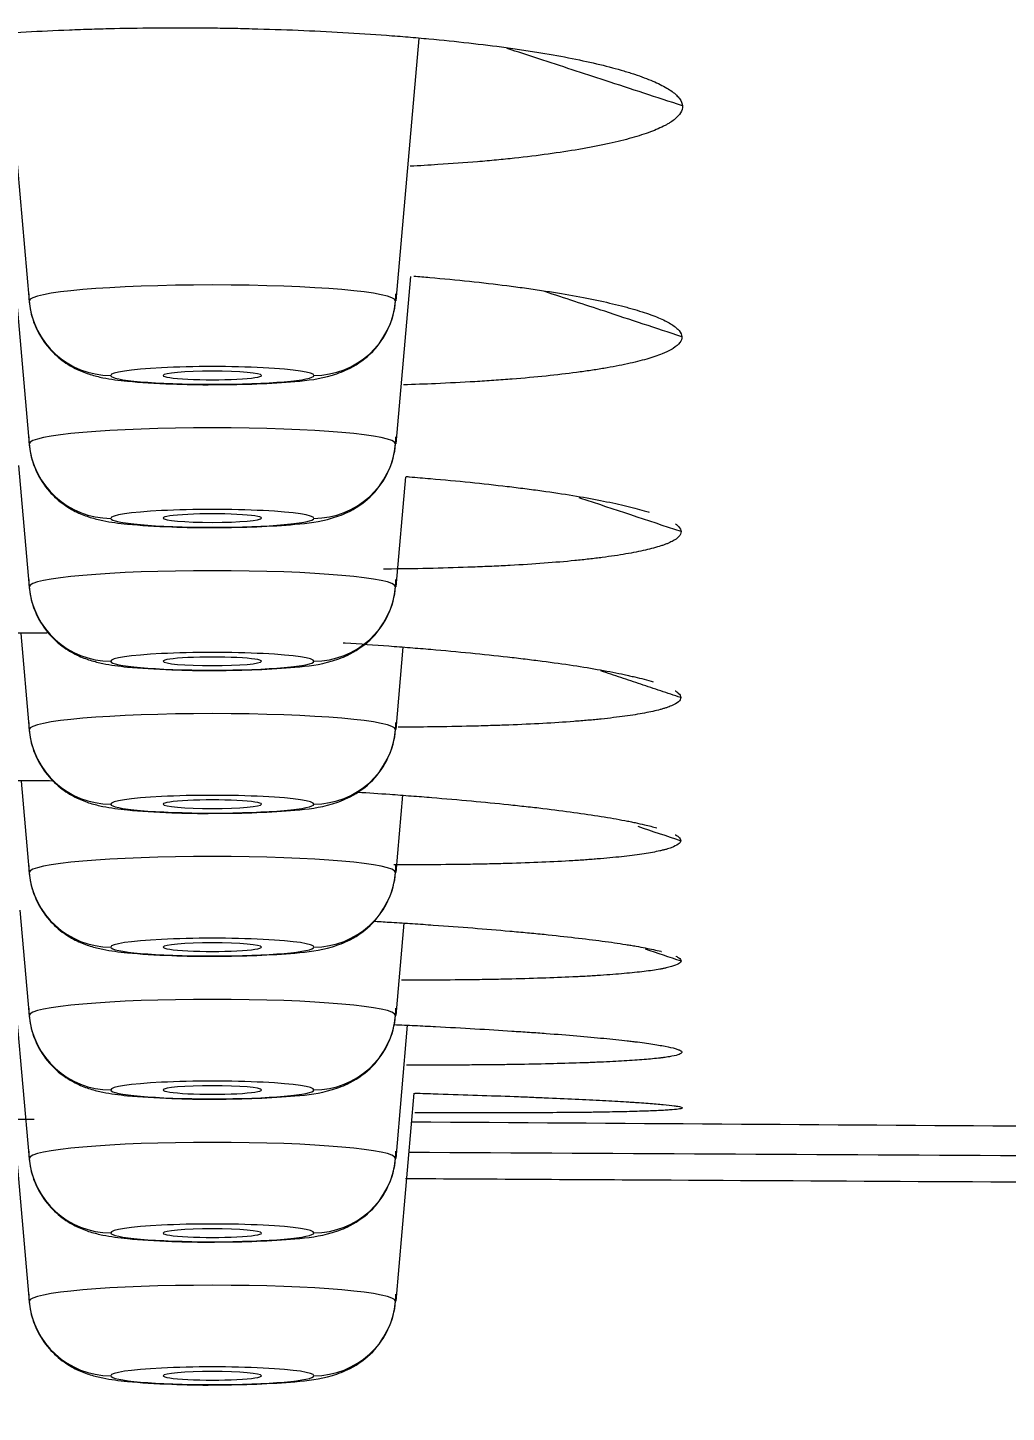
# Model space of a CAD drawing. Header units: millimetres. Extents: x 2433 to 4809, y -10272 to -6912.
# Drawn here: x 3121.75 to 3133.69, y -8017.55 to -8000.66 of the extents above; entities that cross this region are included whole.
import ezdxf

# ---------------------------------------------------------------- set-up
doc = ezdxf.new("R2010")
doc.units = ezdxf.units.MM
doc.layers.add('DIM', color=3, linetype='Continuous', lineweight=13)
doc.styles.add('ARIAL', font='arial.ttf')
doc.dimstyles.get("Standard").update_dxf_attribs({"dimtxt": 15, "dimasz": 15, "dimexe": 0.18, "dimexo": 0.0625, "dimgap": 4, "dimtad": 0, "dimtih": 1, "dimtoh": 1, "dimdec": 1, "dimdsep": 46, "dimtxsty": 'ARIAL', "dimcen": 0, "dimclrd": 3, "dimclre": 3, "dimclrt": 3, "dimadec": 0, "dimazin": 0, "dimtfac": 1, "dimtdec": 1, "dimtofl": 0, "dimtmove": 0, "dimatfit": 3, "dimfxl": 1, "dimtolj": 1, "dimtzin": 0, "dimarcsym": 0})

# ---------------------------------------------------------------- blocks, each defined once
blk = doc.blocks.new('*D42')
at = {"layer": 'Defpoints', "color": 0, "transparency": 16777216}
for p in [(3059.213, -8001.692), (3328.879, -8001.779), (3328.879, -8072.058)]:
    blk.add_point(p, dxfattribs=at)
at = {"layer": 'DIM', "color": 3, "lineweight": -2, "transparency": 16777216}
for p, q in [((3059.213, -8001.755), (3059.213, -8072.238)), ((3328.879, -8001.842), (3328.879, -8072.238)), ((3077.213, -8072.058), (3310.879, -8072.058)), ((3328.879, -8072.058), (3357.395, -8072.058))]:
    blk.add_line(p, q, dxfattribs=at)
at = {"layer": 'DIM', "color": 3, "transparency": 16777216}
for points in [[(3077.213, -8069.058), (3077.213, -8075.058), (3059.213, -8072.058)], [(3310.879, -8069.058), (3310.879, -8075.058), (3328.879, -8072.058)]]:
    blk.add_solid(points, dxfattribs=at)
at = {"layer": 'DIM', "color": 3, "transparency": 16777216, "insert": (3382.403, -8072.058), "char_height": 18, "attachment_point": 5, "style": 'ARIAL'}
blk.add_mtext('\\A1;270', dxfattribs=at)

msp = doc.modelspace()

# ---------------------------------------------------------------- linework, layer by layer
at = {"linetype": 'Continuous', "lineweight": 18}
for p, q in [((3121.477, -8000.743), (3121.763, -8003.998)), ((3126.517, -8000.798), (3126.236, -8003.998)), ((3121.575, -8003.604), (3121.763, -8005.741)), ((3126.415, -8003.701), (3126.236, -8005.741)), ((3121.633, -8006.004), (3121.763, -8007.484)), ((3126.354, -8006.142), (3126.236, -8007.484)), ((3121.66, -8008.053), (3121.763, -8009.227)), ((3126.324, -8008.221), (3126.236, -8009.227)), ((3121.665, -8009.855), (3121.763, -8010.97)), ((3126.318, -8010.028), (3126.236, -8010.97)), ((3121.65, -8011.43), (3121.763, -8012.713)), ((3126.335, -8011.588), (3126.236, -8012.713)), ((3121.61, -8012.717), (3121.763, -8014.457)), ((3126.378, -8012.833), (3126.236, -8014.457)), ((3121.534, -8013.587), (3121.763, -8016.2)), ((3126.459, -8013.662), (3126.236, -8016.2))]:
    msp.add_line(p, q, dxfattribs=at)
at = {"linetype": 'Continuous', "lineweight": 13}
for centre, major_axis, ratio, start_param, end_param in [((3123.999, -8003.998), (-2.236, 0), 0.087156, 3.141593, 6.283185), ((3122.759, -8003.911), (1, 0), 0.996195, 3.228859, 4.712389), ((3125.239, -8003.911), (-1, 0), 0.996195, 1.570796, 3.054326), ((3123.999, -8004.907), (1.24, 0), 0.087156, 0, 3.141593), ((3123.999, -8004.907), (1.24, 0), 0.087156, 3.141593, 6.283185), ((3123.999, -8005.741), (-2.236, 0), 0.087156, 3.141593, 6.283185), ((3122.759, -8005.654), (1, 0), 0.996195, 3.228859, 4.712389), ((3125.239, -8005.654), (-1, 0), 0.996195, 1.570796, 3.054326), ((3123.999, -8006.65), (1.24, 0), 0.087156, 0, 3.141593), ((3123.999, -8006.65), (1.24, 0), 0.087156, 3.141593, 6.283185), ((3123.999, -8007.484), (-2.236, 0), 0.087156, 3.141593, 6.283185), ((3122.759, -8007.397), (1, 0), 0.996195, 3.228859, 4.712389), ((3125.239, -8007.397), (-1, 0), 0.996195, 1.570796, 3.054326), ((3123.999, -8008.394), (1.24, 0), 0.087156, 0, 3.141593), ((3123.999, -8008.394), (1.24, 0), 0.087156, 3.141593, 6.283185), ((3123.999, -8009.227), (-2.236, 0), 0.087156, 3.141593, 6.283185), ((3122.759, -8009.14), (1, 0), 0.996195, 3.228859, 4.712389), ((3125.239, -8009.14), (-1, 0), 0.996195, 1.570796, 3.054326), ((3123.999, -8010.137), (1.24, 0), 0.087156, 0, 3.141593), ((3123.999, -8010.137), (1.24, 0), 0.087156, 3.141593, 6.283185), ((3123.999, -8010.97), (-2.236, 0), 0.087156, 3.141593, 6.283185), ((3122.759, -8010.884), (1, 0), 0.996195, 3.228859, 4.712389), ((3125.239, -8010.884), (-1, 0), 0.996195, 1.570796, 3.054326), ((3123.999, -8011.88), (1.24, 0), 0.087156, 0, 3.141593), ((3123.999, -8011.88), (1.24, 0), 0.087156, 3.141593, 6.283185), ((3123.999, -8012.713), (-2.236, 0), 0.087156, 3.141593, 6.283185), ((3122.759, -8012.627), (1, 0), 0.996195, 3.228859, 4.712389), ((3125.239, -8012.627), (-1, 0), 0.996195, 1.570796, 3.054326), ((3123.999, -8013.623), (1.24, 0), 0.087156, 0, 3.141593), ((3123.999, -8013.623), (1.24, 0), 0.087156, 3.141593, 6.283185), ((3123.999, -8014.457), (-2.236, 0), 0.087156, 3.141593, 6.283185), ((3123.999, -8015.366), (1.24, 0), 0.087156, 0, 3.141593), ((3123.999, -8015.366), (1.24, 0), 0.087156, 3.141593, 6.283185), ((3123.999, -8016.2), (-2.236, 0), 0.087156, 3.141593, 6.283185), ((3123.999, -8017.109), (1.24, 0), 0.087156, 0, 3.141593), ((3123.999, -8017.109), (1.24, 0), 0.087156, 3.141593, 6.283185)]:
    msp.add_ellipse(centre, major_axis=major_axis, ratio=ratio, start_param=start_param, end_param=end_param, dxfattribs=at)
at = {"linetype": 'Continuous', "lineweight": 18}
for centre, major_axis, ratio, start_param, end_param in [((3123.999, -8004.907), (-0.6, 0), 0.087156, 3.141593, 6.283185), ((3123.999, -8004.907), (-0.6, 0), 0.087156, 0, 3.141593), ((3123.999, -8006.647), (0.6, 0), 0.087156, 0, 3.141593), ((3123.999, -8006.647), (0.6, 0), 0.087156, 3.141593, 6.283185), ((3123.999, -8008.394), (0.6, 0), 0.087156, 0, 3.141593), ((3123.999, -8008.394), (0.6, 0), 0.087156, 3.141593, 6.283185), ((3123.999, -8010.137), (0.6, 0), 0.087156, 0, 3.141593), ((3123.999, -8010.137), (0.6, 0), 0.087156, 3.141593, 6.283185), ((3123.999, -8011.88), (-0.6, 0), 0.087156, 3.141593, 6.283185), ((3123.999, -8011.88), (-0.6, 0), 0.087156, 0, 3.141593), ((3123.999, -8013.623), (-0.6, 0), 0.087156, 3.141593, 6.283185), ((3123.999, -8013.623), (-0.6, 0), 0.087156, 0, 3.141593), ((3122.759, -8014.37), (1, 0), 0.996195, 3.228859, 4.712389), ((3125.239, -8014.37), (-1, 0), 0.996195, 1.570796, 3.054326), ((3123.999, -8015.369), (-0.6, 0), 0.087156, 3.141593, 6.283185), ((3123.999, -8015.369), (-0.6, 0), 0.087156, 0, 3.141593), ((3122.759, -8016.113), (1, 0), 0.996195, 3.228859, 4.712389), ((3125.239, -8016.113), (-1, 0), 0.996195, 1.570796, 3.054326), ((3123.999, -8017.109), (-0.6, 0), 0.087156, 3.141593, 6.283185), ((3123.999, -8017.109), (-0.6, 0), 0.087156, 0, 3.141593)]:
    msp.add_ellipse(centre, major_axis=major_axis, ratio=ratio, start_param=start_param, end_param=end_param, dxfattribs=at)
for points, knots in [([(3118.237, -8001.483), (3118.236, -8001.455), (3118.243, -8001.427), (3118.277, -8001.372), (3118.33, -8001.317), (3118.418, -8001.264), (3118.525, -8001.211), (3118.587, -8001.185), (3118.727, -8001.134), (3118.805, -8001.109), (3118.977, -8001.061), (3119.071, -8001.038), (3119.199, -8001.009), (3119.225, -8001.004), (3119.278, -8000.992), (3119.305, -8000.987), (3119.388, -8000.97), (3119.445, -8000.959), (3119.621, -8000.928), (3119.745, -8000.908), (3120.006, -8000.87), (3120.143, -8000.852), (3120.358, -8000.827), (3120.432, -8000.819), (3120.545, -8000.807), (3120.583, -8000.803), (3120.66, -8000.795), (3120.698, -8000.792), (3120.894, -8000.773), (3121.055, -8000.76), (3121.385, -8000.736), (3121.553, -8000.725), (3121.898, -8000.706), (3122.074, -8000.698), (3122.299, -8000.689), (3122.345, -8000.687), (3122.436, -8000.684), (3122.482, -8000.683), (3122.619, -8000.679), (3122.711, -8000.676), (3122.987, -8000.67), (3123.172, -8000.667), (3123.544, -8000.665), (3123.731, -8000.665), (3124.013, -8000.668), (3124.107, -8000.669), (3124.249, -8000.672), (3124.296, -8000.672), (3124.391, -8000.675), (3124.438, -8000.676), (3124.674, -8000.682), (3124.861, -8000.688), (3125.229, -8000.703), (3125.411, -8000.712), (3125.772, -8000.733), (3125.95, -8000.744), (3126.169, -8000.761), (3126.213, -8000.764), (3126.3, -8000.771), (3126.43, -8000.781), (3126.557, -8000.793), (3126.808, -8000.816), (3126.97, -8000.833), (3127.284, -8000.868), (3127.436, -8000.887), (3127.656, -8000.917), (3127.729, -8000.928), (3127.835, -8000.944), (3127.87, -8000.949), (3127.94, -8000.96), (3127.974, -8000.965), (3128.142, -8000.993), (3128.269, -8001.016), (3128.509, -8001.064), (3128.622, -8001.089), (3128.832, -8001.14), (3128.931, -8001.166), (3129.044, -8001.199), (3129.066, -8001.206), (3129.11, -8001.22), (3129.173, -8001.24), (3129.232, -8001.261), (3129.342, -8001.302), (3129.473, -8001.358), (3129.569, -8001.415), (3129.628, -8001.458), (3129.646, -8001.473), (3129.676, -8001.502), (3129.689, -8001.516), (3129.721, -8001.56), (3129.732, -8001.589), (3129.735, -8001.618)], [0, 0, 0, 0, 0.03125, 0.03125, 0.0625, 0.09375, 0.09375, 0.125, 0.125, 0.15625, 0.15625, 0.1875, 0.1875, 0.195313, 0.195313, 0.203125, 0.203125, 0.21875, 0.21875, 0.25, 0.25, 0.28125, 0.28125, 0.296875, 0.296875, 0.304688, 0.304688, 0.3125, 0.3125, 0.34375, 0.34375, 0.375, 0.375, 0.40625, 0.40625, 0.414063, 0.414063, 0.421875, 0.421875, 0.4375, 0.4375, 0.46875, 0.46875, 0.5, 0.5, 0.515625, 0.515625, 0.523438, 0.523438, 0.53125, 0.53125, 0.5625, 0.5625, 0.59375, 0.59375, 0.625, 0.625, 0.632813, 0.632813, 0.640625, 0.65625, 0.65625, 0.6875, 0.6875, 0.71875, 0.71875, 0.734375, 0.734375, 0.742188, 0.742188, 0.75, 0.75, 0.78125, 0.78125, 0.8125, 0.8125, 0.84375, 0.84375, 0.851563, 0.851563, 0.859375, 0.875, 0.875, 0.90625, 0.9375, 0.9375, 0.953125, 0.953125, 0.96875, 0.96875, 1, 1, 1, 1]), ([(3129.735, -8001.618), (3129.737, -8001.647), (3129.729, -8001.675), (3129.696, -8001.732), (3129.67, -8001.759), (3129.617, -8001.801), (3129.598, -8001.814), (3129.565, -8001.834), (3129.553, -8001.841), (3129.529, -8001.855), (3129.516, -8001.861), (3129.449, -8001.895), (3129.388, -8001.921), (3129.248, -8001.971), (3129.17, -8001.995), (3128.998, -8002.042), (3128.904, -8002.065), (3128.776, -8002.093), (3128.749, -8002.098), (3128.696, -8002.109), (3128.669, -8002.114), (3128.586, -8002.13), (3128.529, -8002.14), (3128.353, -8002.17), (3128.229, -8002.189), (3127.968, -8002.225), (3127.83, -8002.242), (3127.614, -8002.265), (3127.541, -8002.272), (3127.428, -8002.283), (3127.39, -8002.287), (3127.313, -8002.294), (3127.274, -8002.297), (3127.078, -8002.313), (3126.917, -8002.325), (3126.641, -8002.343), (3126.528, -8002.35), (3126.413, -8002.356)], [0, 0, 0, 0, 0.085646, 0.085646, 0.171292, 0.171292, 0.214114, 0.214114, 0.235526, 0.235526, 0.256937, 0.256937, 0.342583, 0.342583, 0.428229, 0.428229, 0.513875, 0.513875, 0.535286, 0.535286, 0.556698, 0.556698, 0.59952, 0.59952, 0.685166, 0.685166, 0.770812, 0.770812, 0.813635, 0.813635, 0.835046, 0.835046, 0.856458, 0.856458, 0.942104, 0.942104, 1, 1, 1, 1]), ([(3126.456, -8003.694), (3126.522, -8003.7), (3126.587, -8003.705), (3126.818, -8003.726), (3126.98, -8003.742), (3127.293, -8003.775), (3127.445, -8003.792), (3127.665, -8003.82), (3127.737, -8003.83), (3127.843, -8003.844), (3127.878, -8003.849), (3127.947, -8003.859), (3127.981, -8003.864), (3128.149, -8003.89), (3128.276, -8003.91), (3128.515, -8003.953), (3128.627, -8003.975), (3128.836, -8004.02), (3128.934, -8004.044), (3129.047, -8004.073), (3129.069, -8004.079), (3129.112, -8004.091), (3129.175, -8004.109), (3129.233, -8004.127), (3129.342, -8004.163), (3129.472, -8004.212), (3129.567, -8004.261), (3129.625, -8004.298), (3129.642, -8004.311), (3129.671, -8004.336), (3129.684, -8004.348), (3129.715, -8004.385), (3129.725, -8004.41), (3129.727, -8004.435)], [0, 0, 0, 0, 0.034029, 0.034029, 0.121844, 0.121844, 0.20966, 0.20966, 0.253567, 0.253567, 0.275521, 0.275521, 0.297475, 0.297475, 0.385291, 0.385291, 0.473106, 0.473106, 0.560922, 0.560922, 0.582876, 0.582876, 0.60483, 0.648738, 0.648738, 0.736553, 0.824369, 0.824369, 0.868277, 0.868277, 0.912184, 0.912184, 1, 1, 1, 1]), ([(3121.759, -8003.911), (3121.761, -8004.049), (3121.805, -8004.273), (3121.969, -8004.548), (3122.156, -8004.726), (3122.344, -8004.837), (3122.517, -8004.901), (3122.713, -8004.948), (3122.993, -8004.985), (3123.45, -8005.011), (3123.852, -8005.022), (3124.029, -8005.019), (3124.038, -8005.019)], [0, 0, 0, 0, 0.122527, 0.215408, 0.294634, 0.364592, 0.427727, 0.496738, 0.634659, 0.831916, 0.991471, 1, 1, 1, 1]), ([(3124.038, -8005.019), (3124.216, -8005.018), (3124.561, -8005.013), (3125.065, -8004.978), (3125.354, -8004.946), (3125.702, -8004.822), (3125.964, -8004.633), (3126.164, -8004.344), (3126.233, -8004.087), (3126.239, -8003.939), (3126.239, -8003.911)], [0, 0, 0, 0, 0.162675, 0.337768, 0.550867, 0.638384, 0.752048, 0.857541, 0.972916, 1, 1, 1, 1]), ([(3129.727, -8004.435), (3129.728, -8004.459), (3129.72, -8004.483), (3129.685, -8004.531), (3129.658, -8004.554), (3129.604, -8004.588), (3129.584, -8004.599), (3129.55, -8004.616), (3129.538, -8004.622), (3129.513, -8004.633), (3129.5, -8004.638), (3129.433, -8004.666), (3129.37, -8004.687), (3129.229, -8004.728), (3129.15, -8004.747), (3128.976, -8004.785), (3128.881, -8004.804), (3128.752, -8004.825), (3128.726, -8004.83), (3128.672, -8004.838), (3128.644, -8004.842), (3128.561, -8004.855), (3128.503, -8004.863), (3128.326, -8004.886), (3128.202, -8004.901), (3127.939, -8004.928), (3127.801, -8004.94), (3127.585, -8004.957), (3127.511, -8004.963), (3127.397, -8004.971), (3127.359, -8004.973), (3127.282, -8004.978), (3127.243, -8004.981), (3127.046, -8004.992), (3126.885, -8005), (3126.593, -8005.013), (3126.463, -8005.018), (3126.331, -8005.022)], [0, 0, 0, 0, 0.084944, 0.084944, 0.169887, 0.169887, 0.212359, 0.212359, 0.233595, 0.233595, 0.254831, 0.254831, 0.339775, 0.339775, 0.424719, 0.424719, 0.509662, 0.509662, 0.530898, 0.530898, 0.552134, 0.552134, 0.594606, 0.594606, 0.67955, 0.67955, 0.764494, 0.764494, 0.806965, 0.806965, 0.828201, 0.828201, 0.849437, 0.849437, 0.934381, 0.934381, 1, 1, 1, 1]), ([(3121.759, -8005.654), (3121.761, -8005.792), (3121.805, -8006.016), (3121.969, -8006.291), (3122.156, -8006.469), (3122.344, -8006.58), (3122.517, -8006.644), (3122.713, -8006.691), (3122.993, -8006.728), (3123.45, -8006.755), (3123.852, -8006.765), (3124.029, -8006.762), (3124.038, -8006.762)], [0, 0, 0, 0, 0.122527, 0.215408, 0.294634, 0.364592, 0.427727, 0.496738, 0.634659, 0.831916, 0.991471, 1, 1, 1, 1]), ([(3124.038, -8006.762), (3124.216, -8006.761), (3124.561, -8006.756), (3125.065, -8006.721), (3125.354, -8006.689), (3125.702, -8006.565), (3125.964, -8006.376), (3126.164, -8006.087), (3126.233, -8005.831), (3126.239, -8005.683), (3126.239, -8005.654)], [0, 0, 0, 0, 0.162675, 0.337768, 0.550867, 0.638384, 0.752048, 0.857541, 0.972916, 1, 1, 1, 1]), ([(3126.363, -8006.14), (3126.377, -8006.141), (3126.478, -8006.149), (3126.576, -8006.158), (3126.825, -8006.179), (3127.148, -8006.21), (3127.451, -8006.243), (3127.67, -8006.269), (3127.742, -8006.278), (3127.848, -8006.292), (3127.883, -8006.296), (3127.952, -8006.305), (3127.986, -8006.31), (3128.153, -8006.333), (3128.279, -8006.352), (3128.517, -8006.391), (3128.629, -8006.411), (3128.838, -8006.452), (3128.935, -8006.473), (3129.047, -8006.499), (3129.069, -8006.504), (3129.112, -8006.515), (3129.174, -8006.531), (3129.232, -8006.547), (3129.29, -8006.564), (3129.31, -8006.57), (3129.33, -8006.576)], [0, 0, 0, 0, 0.010663, 0.074135, 0.074135, 0.201079, 0.328023, 0.328023, 0.391495, 0.391495, 0.423231, 0.423231, 0.454967, 0.454967, 0.58191, 0.58191, 0.708854, 0.708854, 0.835798, 0.835798, 0.867534, 0.867534, 0.89927, 0.962742, 0.962742, 1, 1, 1, 1]), ([(3129.719, -8006.812), (3129.719, -8006.833), (3129.71, -8006.853), (3129.673, -8006.893), (3129.646, -8006.912), (3129.591, -8006.94), (3129.57, -8006.95), (3129.536, -8006.964), (3129.524, -8006.968), (3129.499, -8006.977), (3129.486, -8006.982), (3129.417, -8007.004), (3129.354, -8007.021), (3129.211, -8007.054), (3129.132, -8007.07), (3128.957, -8007.1), (3128.861, -8007.114), (3128.731, -8007.131), (3128.704, -8007.134), (3128.65, -8007.141), (3128.623, -8007.144), (3128.539, -8007.154), (3128.481, -8007.16), (3128.303, -8007.178), (3128.178, -8007.188), (3127.915, -8007.208), (3127.776, -8007.217), (3127.559, -8007.229), (3127.485, -8007.232), (3127.371, -8007.238), (3127.333, -8007.239), (3127.255, -8007.242), (3127.216, -8007.244), (3127.019, -8007.251), (3126.858, -8007.256), (3126.527, -8007.264), (3126.358, -8007.267), (3126.153, -8007.269), (3126.121, -8007.269), (3126.089, -8007.269)], [0, 0, 0, 0, 0.082071, 0.082071, 0.164143, 0.164143, 0.205179, 0.205179, 0.225697, 0.225697, 0.246214, 0.246214, 0.328286, 0.328286, 0.410357, 0.410357, 0.492429, 0.492429, 0.512947, 0.512947, 0.533465, 0.533465, 0.5745, 0.5745, 0.656572, 0.656572, 0.738643, 0.738643, 0.779679, 0.779679, 0.800197, 0.800197, 0.820715, 0.820715, 0.902786, 0.902786, 0.984858, 0.984858, 1, 1, 1, 1]), ([(3129.649, -8006.716), (3129.65, -8006.716), (3129.651, -8006.717), (3129.666, -8006.728), (3129.678, -8006.739), (3129.708, -8006.771), (3129.718, -8006.792), (3129.719, -8006.812)], [0, 0, 0, 0, 0.01413, 0.01413, 0.342754, 0.342754, 1, 1, 1, 1]), ([(3121.759, -8007.397), (3121.761, -8007.535), (3121.805, -8007.759), (3121.969, -8008.034), (3122.156, -8008.212), (3122.344, -8008.323), (3122.517, -8008.387), (3122.713, -8008.434), (3122.993, -8008.471), (3123.45, -8008.498), (3123.852, -8008.508), (3124.029, -8008.505), (3124.038, -8008.505)], [0, 0, 0, 0, 0.122527, 0.215408, 0.294634, 0.364592, 0.427727, 0.496738, 0.634659, 0.831916, 0.991471, 1, 1, 1, 1]), ([(3124.038, -8008.505), (3124.216, -8008.505), (3124.561, -8008.499), (3125.065, -8008.464), (3125.354, -8008.432), (3125.702, -8008.308), (3125.964, -8008.119), (3126.164, -8007.83), (3126.233, -8007.574), (3126.239, -8007.426), (3126.239, -8007.397)], [0, 0, 0, 0, 0.162675, 0.337768, 0.550867, 0.638384, 0.752048, 0.857541, 0.972916, 1, 1, 1, 1]), ([(3118.21, -8008.404), (3118.21, -8008.387), (3118.22, -8008.37), (3118.257, -8008.337), (3118.286, -8008.321), (3118.341, -8008.297), (3118.362, -8008.29), (3118.409, -8008.274), (3118.434, -8008.267), (3118.517, -8008.245), (3118.581, -8008.231), (3118.725, -8008.204), (3118.805, -8008.192), (3118.98, -8008.168), (3119.076, -8008.156), (3119.207, -8008.143), (3119.233, -8008.14), (3119.287, -8008.135), (3119.315, -8008.133), (3119.399, -8008.125), (3119.457, -8008.121), (3119.636, -8008.107), (3119.761, -8008.099), (3120.025, -8008.084), (3120.164, -8008.078), (3120.381, -8008.069), (3120.456, -8008.067), (3120.569, -8008.063), (3120.608, -8008.062), (3120.685, -8008.06), (3120.724, -8008.059), (3120.922, -8008.054), (3121.083, -8008.051), (3121.414, -8008.047), (3121.584, -8008.045), (3121.831, -8008.045), (3121.907, -8008.045), (3121.982, -8008.045)], [0, 0, 0, 0, 0.080447, 0.080447, 0.160895, 0.160895, 0.201118, 0.201118, 0.241342, 0.241342, 0.321789, 0.321789, 0.402236, 0.402236, 0.482684, 0.482684, 0.502796, 0.502796, 0.522907, 0.522907, 0.563131, 0.563131, 0.643578, 0.643578, 0.724026, 0.724026, 0.764249, 0.764249, 0.784361, 0.784361, 0.804473, 0.804473, 0.88492, 0.88492, 0.965367, 0.965367, 1, 1, 1, 1]), ([(3125.596, -8008.167), (3125.604, -8008.168), (3125.612, -8008.168), (3125.8, -8008.181), (3125.977, -8008.193), (3126.196, -8008.21), (3126.24, -8008.213), (3126.326, -8008.22), (3126.455, -8008.23), (3126.582, -8008.24), (3126.831, -8008.262), (3126.992, -8008.277), (3127.304, -8008.308), (3127.455, -8008.324), (3127.674, -8008.348), (3127.746, -8008.357), (3127.852, -8008.37), (3127.887, -8008.374), (3127.955, -8008.383), (3127.989, -8008.387), (3128.156, -8008.409), (3128.282, -8008.426), (3128.52, -8008.462), (3128.631, -8008.481), (3128.839, -8008.518), (3128.936, -8008.536), (3129.048, -8008.56), (3129.07, -8008.565), (3129.112, -8008.575), (3129.175, -8008.589), (3129.232, -8008.603), (3129.307, -8008.623), (3129.344, -8008.633), (3129.378, -8008.643)], [0, 0, 0, 0, 0.004641, 0.004641, 0.108938, 0.108938, 0.135012, 0.135012, 0.161087, 0.213235, 0.213235, 0.317532, 0.317532, 0.421829, 0.421829, 0.473978, 0.473978, 0.500052, 0.500052, 0.526126, 0.526126, 0.630423, 0.630423, 0.73472, 0.73472, 0.839017, 0.839017, 0.865092, 0.865092, 0.891166, 0.943314, 0.943314, 1, 1, 1, 1]), ([(3129.714, -8008.836), (3129.714, -8008.854), (3129.704, -8008.871), (3129.667, -8008.905), (3129.639, -8008.921), (3129.583, -8008.945), (3129.562, -8008.953), (3129.528, -8008.964), (3129.516, -8008.968), (3129.49, -8008.975), (3129.477, -8008.979), (3129.408, -8008.998), (3129.344, -8009.012), (3129.201, -8009.039), (3129.121, -8009.052), (3128.945, -8009.076), (3128.849, -8009.087), (3128.718, -8009.101), (3128.692, -8009.103), (3128.637, -8009.109), (3128.61, -8009.111), (3128.525, -8009.119), (3128.468, -8009.123), (3128.289, -8009.137), (3128.164, -8009.145), (3127.9, -8009.16), (3127.761, -8009.166), (3127.543, -8009.174), (3127.469, -8009.177), (3127.355, -8009.18), (3127.316, -8009.182), (3127.239, -8009.184), (3127.2, -8009.185), (3127.003, -8009.189), (3126.841, -8009.192), (3126.542, -8009.196), (3126.406, -8009.197), (3126.267, -8009.197)], [0, 0, 0, 0, 0.084699, 0.084699, 0.169398, 0.169398, 0.211748, 0.211748, 0.232923, 0.232923, 0.254097, 0.254097, 0.338796, 0.338796, 0.423495, 0.423495, 0.508195, 0.508195, 0.529369, 0.529369, 0.550544, 0.550544, 0.592894, 0.592894, 0.677593, 0.677593, 0.762292, 0.762292, 0.804641, 0.804641, 0.825816, 0.825816, 0.846991, 0.846991, 0.93169, 0.93169, 1, 1, 1, 1]), ([(3129.647, -8008.753), (3129.647, -8008.753), (3129.648, -8008.753), (3129.663, -8008.763), (3129.675, -8008.772), (3129.704, -8008.8), (3129.713, -8008.818), (3129.714, -8008.836)], [0, 0, 0, 0, 0.011206, 0.011206, 0.340804, 0.340804, 1, 1, 1, 1]), ([(3121.759, -8009.14), (3121.761, -8009.278), (3121.805, -8009.502), (3121.969, -8009.778), (3122.156, -8009.955), (3122.344, -8010.066), (3122.517, -8010.131), (3122.713, -8010.177), (3122.993, -8010.214), (3123.45, -8010.241), (3123.852, -8010.252), (3124.029, -8010.248), (3124.038, -8010.248)], [0, 0, 0, 0, 0.122527, 0.215408, 0.294634, 0.364592, 0.427727, 0.496738, 0.634659, 0.831916, 0.991471, 1, 1, 1, 1]), ([(3124.038, -8010.248), (3124.216, -8010.248), (3124.561, -8010.242), (3125.065, -8010.207), (3125.354, -8010.176), (3125.702, -8010.051), (3125.964, -8009.863), (3126.164, -8009.573), (3126.233, -8009.317), (3126.239, -8009.169), (3126.239, -8009.14)], [0, 0, 0, 0, 0.162675, 0.337768, 0.550867, 0.638384, 0.752048, 0.857541, 0.972916, 1, 1, 1, 1]), ([(3118.21, -8010.147), (3118.211, -8010.132), (3118.221, -8010.117), (3118.259, -8010.088), (3118.288, -8010.073), (3118.344, -8010.053), (3118.365, -8010.046), (3118.412, -8010.033), (3118.437, -8010.026), (3118.521, -8010.007), (3118.585, -8009.995), (3118.729, -8009.972), (3118.809, -8009.961), (3118.986, -8009.941), (3119.082, -8009.931), (3119.213, -8009.92), (3119.24, -8009.918), (3119.294, -8009.914), (3119.322, -8009.912), (3119.406, -8009.906), (3119.464, -8009.902), (3119.643, -8009.891), (3119.769, -8009.884), (3120.034, -8009.873), (3120.173, -8009.868), (3120.392, -8009.861), (3120.466, -8009.859), (3120.58, -8009.857), (3120.618, -8009.856), (3120.696, -8009.855), (3120.735, -8009.854), (3120.933, -8009.851), (3121.095, -8009.849), (3121.427, -8009.848), (3121.596, -8009.847), (3121.861, -8009.849), (3121.954, -8009.849), (3122.048, -8009.85)], [0, 0, 0, 0, 0.079808, 0.079808, 0.159617, 0.159617, 0.199521, 0.199521, 0.239425, 0.239425, 0.319234, 0.319234, 0.399042, 0.399042, 0.478851, 0.478851, 0.498803, 0.498803, 0.518755, 0.518755, 0.558659, 0.558659, 0.638468, 0.638468, 0.718276, 0.718276, 0.75818, 0.75818, 0.778132, 0.778132, 0.798085, 0.798085, 0.877893, 0.877893, 0.957702, 0.957702, 1, 1, 1, 1]), ([(3125.773, -8009.989), (3125.905, -8009.998), (3126.036, -8010.007), (3126.209, -8010.019), (3126.253, -8010.022), (3126.34, -8010.029), (3126.469, -8010.039), (3126.595, -8010.048), (3126.843, -8010.069), (3127.004, -8010.083), (3127.316, -8010.111), (3127.467, -8010.126), (3127.685, -8010.149), (3127.757, -8010.157), (3127.862, -8010.169), (3127.897, -8010.172), (3127.966, -8010.18), (3128, -8010.184), (3128.166, -8010.204), (3128.292, -8010.22), (3128.528, -8010.253), (3128.75, -8010.286), (3128.942, -8010.319), (3129.053, -8010.341), (3129.075, -8010.345), (3129.117, -8010.353), (3129.179, -8010.366), (3129.236, -8010.379), (3129.327, -8010.4), (3129.377, -8010.413), (3129.422, -8010.425)], [0, 0, 0, 0, 0.077967, 0.077967, 0.104253, 0.104253, 0.13054, 0.183113, 0.183113, 0.28826, 0.28826, 0.393407, 0.393407, 0.445981, 0.445981, 0.472268, 0.472268, 0.498554, 0.498554, 0.603701, 0.603701, 0.708848, 0.813995, 0.813995, 0.840282, 0.840282, 0.866569, 0.919142, 0.919142, 1, 1, 1, 1]), ([(3129.647, -8010.509), (3129.648, -8010.51), (3129.649, -8010.51), (3129.664, -8010.519), (3129.676, -8010.527), (3129.704, -8010.551), (3129.714, -8010.566), (3129.714, -8010.582)], [0, 0, 0, 0, 0.020568, 0.020568, 0.347046, 0.347046, 1, 1, 1, 1]), ([(3129.714, -8010.582), (3129.713, -8010.597), (3129.703, -8010.612), (3129.665, -8010.64), (3129.636, -8010.654), (3129.58, -8010.674), (3129.559, -8010.681), (3129.524, -8010.691), (3129.512, -8010.694), (3129.486, -8010.7), (3129.473, -8010.704), (3129.403, -8010.719), (3129.339, -8010.731), (3129.194, -8010.753), (3129.114, -8010.764), (3128.937, -8010.784), (3128.841, -8010.793), (3128.71, -8010.804), (3128.683, -8010.807), (3128.629, -8010.811), (3128.601, -8010.813), (3128.516, -8010.819), (3128.458, -8010.823), (3128.279, -8010.834), (3128.153, -8010.84), (3127.888, -8010.851), (3127.749, -8010.856), (3127.531, -8010.863), (3127.456, -8010.865), (3127.342, -8010.867), (3127.304, -8010.868), (3127.226, -8010.869), (3127.187, -8010.87), (3126.989, -8010.873), (3126.828, -8010.875), (3126.515, -8010.877), (3126.366, -8010.877), (3126.213, -8010.877)], [0, 0, 0, 0, 0.084136, 0.084136, 0.168272, 0.168272, 0.21034, 0.21034, 0.231374, 0.231374, 0.252408, 0.252408, 0.336545, 0.336545, 0.420681, 0.420681, 0.504817, 0.504817, 0.525851, 0.525851, 0.546885, 0.546885, 0.588953, 0.588953, 0.673089, 0.673089, 0.757225, 0.757225, 0.799293, 0.799293, 0.820327, 0.820327, 0.841361, 0.841361, 0.925497, 0.925497, 1, 1, 1, 1]), ([(3121.759, -8010.884), (3121.761, -8011.021), (3121.805, -8011.245), (3121.969, -8011.521), (3122.156, -8011.698), (3122.344, -8011.809), (3122.517, -8011.874), (3122.713, -8011.92), (3122.993, -8011.957), (3123.45, -8011.984), (3123.852, -8011.995), (3124.029, -8011.991), (3124.038, -8011.991)], [0, 0, 0, 0, 0.122527, 0.215408, 0.294634, 0.364592, 0.427727, 0.496738, 0.634659, 0.831916, 0.991471, 1, 1, 1, 1]), ([(3124.038, -8011.991), (3124.216, -8011.991), (3124.561, -8011.985), (3125.065, -8011.95), (3125.354, -8011.919), (3125.702, -8011.794), (3125.964, -8011.606), (3126.164, -8011.316), (3126.233, -8011.06), (3126.239, -8010.912), (3126.239, -8010.884)], [0, 0, 0, 0, 0.162675, 0.337768, 0.550867, 0.638384, 0.752048, 0.857541, 0.972916, 1, 1, 1, 1]), ([(3125.983, -8011.565), (3126.05, -8011.569), (3126.117, -8011.573), (3126.227, -8011.58), (3126.27, -8011.583), (3126.357, -8011.588), (3126.486, -8011.597), (3126.612, -8011.605), (3126.86, -8011.623), (3127.021, -8011.635), (3127.332, -8011.659), (3127.483, -8011.672), (3127.701, -8011.691), (3127.772, -8011.698), (3127.878, -8011.708), (3127.912, -8011.711), (3127.981, -8011.718), (3128.015, -8011.721), (3128.181, -8011.738), (3128.306, -8011.752), (3128.542, -8011.779), (3128.652, -8011.793), (3128.858, -8011.82), (3128.954, -8011.834), (3129.065, -8011.852), (3129.086, -8011.855), (3129.128, -8011.862), (3129.19, -8011.873), (3129.246, -8011.883), (3129.353, -8011.904), (3129.416, -8011.918), (3129.473, -8011.932), (3129.475, -8011.933), (3129.478, -8011.933)], [0, 0, 0, 0, 0.04021, 0.04021, 0.066734, 0.066734, 0.093258, 0.146305, 0.146305, 0.252401, 0.252401, 0.358496, 0.358496, 0.411543, 0.411543, 0.438067, 0.438067, 0.464591, 0.464591, 0.570686, 0.570686, 0.676781, 0.676781, 0.782877, 0.782877, 0.809401, 0.809401, 0.835924, 0.888972, 0.888972, 0.995067, 0.995067, 1, 1, 1, 1]), ([(3129.719, -8012.049), (3129.718, -8012.062), (3129.708, -8012.074), (3129.668, -8012.097), (3129.639, -8012.108), (3129.582, -8012.124), (3129.561, -8012.129), (3129.526, -8012.137), (3129.513, -8012.14), (3129.488, -8012.145), (3129.474, -8012.147), (3129.404, -8012.16), (3129.339, -8012.169), (3129.194, -8012.187), (3129.113, -8012.195), (3128.936, -8012.211), (3128.839, -8012.219), (3128.708, -8012.227), (3128.681, -8012.229), (3128.627, -8012.232), (3128.599, -8012.234), (3128.514, -8012.239), (3128.456, -8012.242), (3128.276, -8012.25), (3128.15, -8012.255), (3127.885, -8012.264), (3127.746, -8012.268), (3127.527, -8012.273), (3127.452, -8012.274), (3127.338, -8012.276), (3127.299, -8012.277), (3127.222, -8012.278), (3127.182, -8012.279), (3126.985, -8012.281), (3126.822, -8012.283), (3126.541, -8012.284), (3126.424, -8012.284), (3126.305, -8012.284)], [0, 0, 0, 0, 0.085499, 0.085499, 0.170999, 0.170999, 0.213748, 0.213748, 0.235123, 0.235123, 0.256498, 0.256498, 0.341997, 0.341997, 0.427497, 0.427497, 0.512996, 0.512996, 0.534371, 0.534371, 0.555746, 0.555746, 0.598495, 0.598495, 0.683995, 0.683995, 0.769494, 0.769494, 0.812244, 0.812244, 0.833618, 0.833618, 0.854993, 0.854993, 0.940493, 0.940493, 1, 1, 1, 1]), ([(3129.653, -8011.99), (3129.654, -8011.991), (3129.655, -8011.991), (3129.67, -8011.998), (3129.682, -8012.005), (3129.71, -8012.024), (3129.719, -8012.037), (3129.719, -8012.049)], [0, 0, 0, 0, 0.024072, 0.024072, 0.349381, 0.349381, 1, 1, 1, 1]), ([(3121.759, -8012.627), (3121.761, -8012.764), (3121.805, -8012.988), (3121.969, -8013.264), (3122.156, -8013.441), (3122.344, -8013.552), (3122.517, -8013.617), (3122.713, -8013.663), (3122.993, -8013.7), (3123.45, -8013.727), (3123.852, -8013.738), (3124.029, -8013.734), (3124.038, -8013.734)], [0, 0, 0, 0, 0.122527, 0.215408, 0.294634, 0.364592, 0.427727, 0.496738, 0.634659, 0.831916, 0.991471, 1, 1, 1, 1]), ([(3124.038, -8013.734), (3124.216, -8013.734), (3124.561, -8013.728), (3125.065, -8013.693), (3125.354, -8013.662), (3125.702, -8013.537), (3125.964, -8013.349), (3126.164, -8013.059), (3126.233, -8012.803), (3126.239, -8012.655), (3126.239, -8012.627)], [0, 0, 0, 0, 0.162675, 0.337768, 0.550867, 0.638384, 0.752048, 0.857541, 0.972916, 1, 1, 1, 1]), ([(3126.211, -8012.825), (3126.211, -8012.825), (3126.211, -8012.825), (3126.255, -8012.827), (3126.299, -8012.829), (3126.385, -8012.833), (3126.514, -8012.839), (3126.64, -8012.845), (3126.888, -8012.858), (3127.048, -8012.867), (3127.359, -8012.885), (3127.509, -8012.894), (3127.726, -8012.909), (3127.798, -8012.914), (3127.902, -8012.921), (3127.937, -8012.923), (3128.005, -8012.928), (3128.173, -8012.94), (3128.329, -8012.953), (3128.563, -8012.973), (3128.783, -8012.993), (3128.973, -8013.013), (3129.083, -8013.025), (3129.105, -8013.028), (3129.146, -8013.033), (3129.207, -8013.04), (3129.263, -8013.048), (3129.369, -8013.063), (3129.431, -8013.073), (3129.539, -8013.092), (3129.584, -8013.101), (3129.629, -8013.113), (3129.638, -8013.115), (3129.653, -8013.12), (3129.661, -8013.122), (3129.681, -8013.129), (3129.693, -8013.134), (3129.72, -8013.147), (3129.728, -8013.156), (3129.727, -8013.165)], [0, 0, 0, 0, 0.000125, 0.000125, 0.020956, 0.020956, 0.041786, 0.083448, 0.083448, 0.166771, 0.166771, 0.250094, 0.250094, 0.291755, 0.291755, 0.312586, 0.312586, 0.333417, 0.41674, 0.41674, 0.500062, 0.583385, 0.583385, 0.604216, 0.604216, 0.625047, 0.666708, 0.666708, 0.750031, 0.750031, 0.833354, 0.833354, 0.854185, 0.854185, 0.875016, 0.875016, 0.916677, 0.916677, 1, 1, 1, 1]), ([(3129.727, -8013.165), (3129.725, -8013.173), (3129.714, -8013.182), (3129.674, -8013.198), (3129.644, -8013.205), (3129.587, -8013.216), (3129.565, -8013.22), (3129.529, -8013.225), (3129.517, -8013.227), (3129.491, -8013.23), (3129.477, -8013.232), (3129.406, -8013.24), (3129.341, -8013.247), (3129.195, -8013.259), (3129.114, -8013.264), (3128.935, -8013.275), (3128.838, -8013.28), (3128.706, -8013.285), (3128.679, -8013.286), (3128.624, -8013.289), (3128.596, -8013.29), (3128.511, -8013.293), (3128.453, -8013.295), (3128.273, -8013.3), (3128.146, -8013.304), (3127.88, -8013.309), (3127.74, -8013.312), (3127.521, -8013.315), (3127.447, -8013.316), (3127.332, -8013.317), (3127.293, -8013.317), (3127.216, -8013.318), (3127.176, -8013.318), (3126.978, -8013.32), (3126.815, -8013.321), (3126.557, -8013.321), (3126.463, -8013.321), (3126.368, -8013.321)], [0, 0, 0, 0, 0.08652, 0.08652, 0.17304, 0.17304, 0.2163, 0.2163, 0.23793, 0.23793, 0.25956, 0.25956, 0.346081, 0.346081, 0.432601, 0.432601, 0.519121, 0.519121, 0.540751, 0.540751, 0.562381, 0.562381, 0.605641, 0.605641, 0.692161, 0.692161, 0.778681, 0.778681, 0.821941, 0.821941, 0.843571, 0.843571, 0.865202, 0.865202, 0.951722, 0.951722, 1, 1, 1, 1]), ([(3126.468, -8013.662), (3126.48, -8013.662), (3126.577, -8013.665), (3126.672, -8013.668), (3126.919, -8013.676), (3127.079, -8013.681), (3127.389, -8013.692), (3127.538, -8013.697), (3127.755, -8013.705), (3127.826, -8013.708), (3127.93, -8013.712), (3127.965, -8013.714), (3128.033, -8013.717), (3128.066, -8013.718), (3128.231, -8013.725), (3128.355, -8013.731), (3128.588, -8013.742), (3128.806, -8013.753), (3128.995, -8013.764), (3129.103, -8013.771), (3129.125, -8013.772), (3129.166, -8013.775), (3129.226, -8013.779), (3129.282, -8013.783), (3129.387, -8013.791), (3129.448, -8013.796), (3129.553, -8013.806), (3129.597, -8013.811), (3129.651, -8013.818), (3129.666, -8013.82), (3129.693, -8013.825), (3129.703, -8013.827), (3129.729, -8013.834), (3129.737, -8013.838), (3129.734, -8013.842)], [0, 0, 0, 0, 0.005921, 0.049142, 0.049142, 0.135584, 0.135584, 0.222025, 0.222025, 0.265246, 0.265246, 0.286857, 0.286857, 0.308467, 0.308467, 0.394909, 0.394909, 0.48135, 0.567792, 0.567792, 0.589402, 0.589402, 0.611013, 0.654234, 0.654234, 0.740675, 0.740675, 0.827117, 0.827117, 0.870338, 0.870338, 0.913558, 0.913558, 1, 1, 1, 1]), ([(3106.431, -8013.865), (3107.05, -8013.87), (3107.705, -8013.875), (3109.663, -8013.891), (3111.051, -8013.902), (3114.068, -8013.925), (3115.697, -8013.937), (3118.83, -8013.959), (3120.289, -8013.97), (3121.824, -8013.98)], [0, 0, 0, 0, 0.163244, 0.163244, 0.463049, 0.463049, 0.762854, 0.762854, 1, 1, 1, 1]), ([(3129.734, -8013.842), (3129.732, -8013.847), (3129.721, -8013.85), (3129.679, -8013.858), (3129.648, -8013.861), (3129.589, -8013.866), (3129.568, -8013.868), (3129.519, -8013.871), (3129.493, -8013.872), (3129.407, -8013.877), (3129.341, -8013.879), (3129.193, -8013.884), (3129.112, -8013.887), (3128.932, -8013.891), (3128.834, -8013.892), (3128.702, -8013.894), (3128.675, -8013.895), (3128.62, -8013.896), (3128.592, -8013.896), (3128.506, -8013.897), (3128.447, -8013.898), (3128.267, -8013.899), (3128.14, -8013.9), (3127.872, -8013.902), (3127.732, -8013.902), (3127.513, -8013.903), (3127.438, -8013.903), (3127.323, -8013.903), (3127.284, -8013.903), (3127.206, -8013.903), (3127.167, -8013.903), (3126.968, -8013.903), (3126.805, -8013.903), (3126.583, -8013.902), (3126.527, -8013.902), (3126.47, -8013.902)], [0, 0, 0, 0, 0.08823, 0.08823, 0.17646, 0.17646, 0.220575, 0.220575, 0.26469, 0.26469, 0.35292, 0.35292, 0.441151, 0.441151, 0.529381, 0.529381, 0.551438, 0.551438, 0.573496, 0.573496, 0.617611, 0.617611, 0.705841, 0.705841, 0.794071, 0.794071, 0.838186, 0.838186, 0.860243, 0.860243, 0.882301, 0.882301, 0.970531, 0.970531, 1, 1, 1, 1]), ([(3126.429, -8014.011), (3128.959, -8014.028), (3133.589, -8014.06), (3138.631, -8014.093), (3141.156, -8014.109), (3141.583, -8014.112)], [0, 0, 0, 0, 0.498187, 0.915201, 1, 1, 1, 1]), ([(3121.759, -8014.37), (3121.761, -8014.508), (3121.805, -8014.731), (3121.969, -8015.007), (3122.156, -8015.184), (3122.344, -8015.296), (3122.517, -8015.36), (3122.713, -8015.406), (3122.993, -8015.443), (3123.45, -8015.47), (3123.852, -8015.481), (3124.029, -8015.478), (3124.038, -8015.477)], [0, 0, 0, 0, 0.122527, 0.215408, 0.294634, 0.364592, 0.427727, 0.496738, 0.634659, 0.831916, 0.991471, 1, 1, 1, 1]), ([(3124.038, -8015.477), (3124.216, -8015.477), (3124.561, -8015.471), (3125.065, -8015.436), (3125.354, -8015.405), (3125.702, -8015.281), (3125.964, -8015.092), (3126.164, -8014.802), (3126.233, -8014.546), (3126.239, -8014.398), (3126.239, -8014.37)], [0, 0, 0, 0, 0.162675, 0.337768, 0.550867, 0.638384, 0.752048, 0.857541, 0.972916, 1, 1, 1, 1]), ([(3126.398, -8014.381), (3129.053, -8014.396), (3134.123, -8014.424), (3139.195, -8014.449), (3141.61, -8014.46)], [0, 0, 0, 0, 0.523788, 1, 1, 1, 1]), ([(3141.637, -8014.786), (3139.855, -8014.778), (3135.569, -8014.757), (3130.53, -8014.731), (3127.342, -8014.712), (3126.357, -8014.707)], [0, 0, 0, 0, 0.315568, 0.783076, 1, 1, 1, 1]), ([(3121.759, -8016.113), (3121.761, -8016.251), (3121.805, -8016.475), (3121.969, -8016.75), (3122.156, -8016.927), (3122.344, -8017.039), (3122.517, -8017.103), (3122.713, -8017.149), (3122.993, -8017.186), (3123.45, -8017.213), (3123.852, -8017.224), (3124.029, -8017.221), (3124.038, -8017.22)], [0, 0, 0, 0, 0.122527, 0.215408, 0.294634, 0.364592, 0.427727, 0.496738, 0.634659, 0.831916, 0.991471, 1, 1, 1, 1]), ([(3124.038, -8017.22), (3124.216, -8017.22), (3124.561, -8017.214), (3125.065, -8017.179), (3125.354, -8017.148), (3125.702, -8017.024), (3125.964, -8016.835), (3126.164, -8016.546), (3126.233, -8016.289), (3126.239, -8016.141), (3126.239, -8016.113)], [0, 0, 0, 0, 0.162675, 0.337768, 0.550867, 0.638384, 0.752048, 0.857541, 0.972916, 1, 1, 1, 1])]:
    msp.add_open_spline(points, degree=3, knots=knots, dxfattribs=at)
at = {"linetype": 'Continuous', "lineweight": 13}
for points, knots in [([(3129.735, -8001.618), (3129.421, -8001.515), (3128.837, -8001.324), (3128.124, -8001.091), (3127.724, -8000.96), (3127.595, -8000.918)], [0, 0, 0, 0, 0.439654, 0.818717, 1, 1, 1, 1]), ([(3129.727, -8004.435), (3129.413, -8004.331), (3128.856, -8004.148), (3128.299, -8003.964), (3128.055, -8003.884)], [0, 0, 0, 0, 0.562367, 1, 1, 1, 1]), ([(3129.719, -8006.812), (3129.311, -8006.677), (3128.896, -8006.539), (3128.482, -8006.402), (3128.475, -8006.399)], [0, 0, 0, 0, 0.982626, 1, 1, 1, 1])]:
    msp.add_open_spline(points, degree=3, knots=knots, dxfattribs=at)
for points, degree in [([(3129.714, -8008.836), (3128.741, -8008.511)], 1), ([(3129.192, -8010.407), (3129.366, -8010.465), (3129.54, -8010.523), (3129.714, -8010.582)], 3), ([(3129.281, -8011.903), (3129.427, -8011.952), (3129.573, -8012.001), (3129.719, -8012.049)], 3)]:
    msp.add_open_spline(points, degree=degree, dxfattribs=at)

# ---------------------------------------------------------------- dimensions: what is measured, and where the dimension line sits
at = {"layer": 'DIM', "color": 3}
dim = msp.add_linear_dim(base=(3328.879, -8072.058), p1=(3059.213, -8001.692), p2=(3328.879, -8001.779), text='270', dimstyle='Standard', override={"dimtxt": 18, "dimasz": 18, "dimgap": 5}, dxfattribs=at)
dim.commit()
dim.dimension.update_dxf_attribs({"geometry": '*D42', "text_midpoint": (3382.403, -8072.058), "dimtype": 160})

doc.saveas('drawing.dxf')
